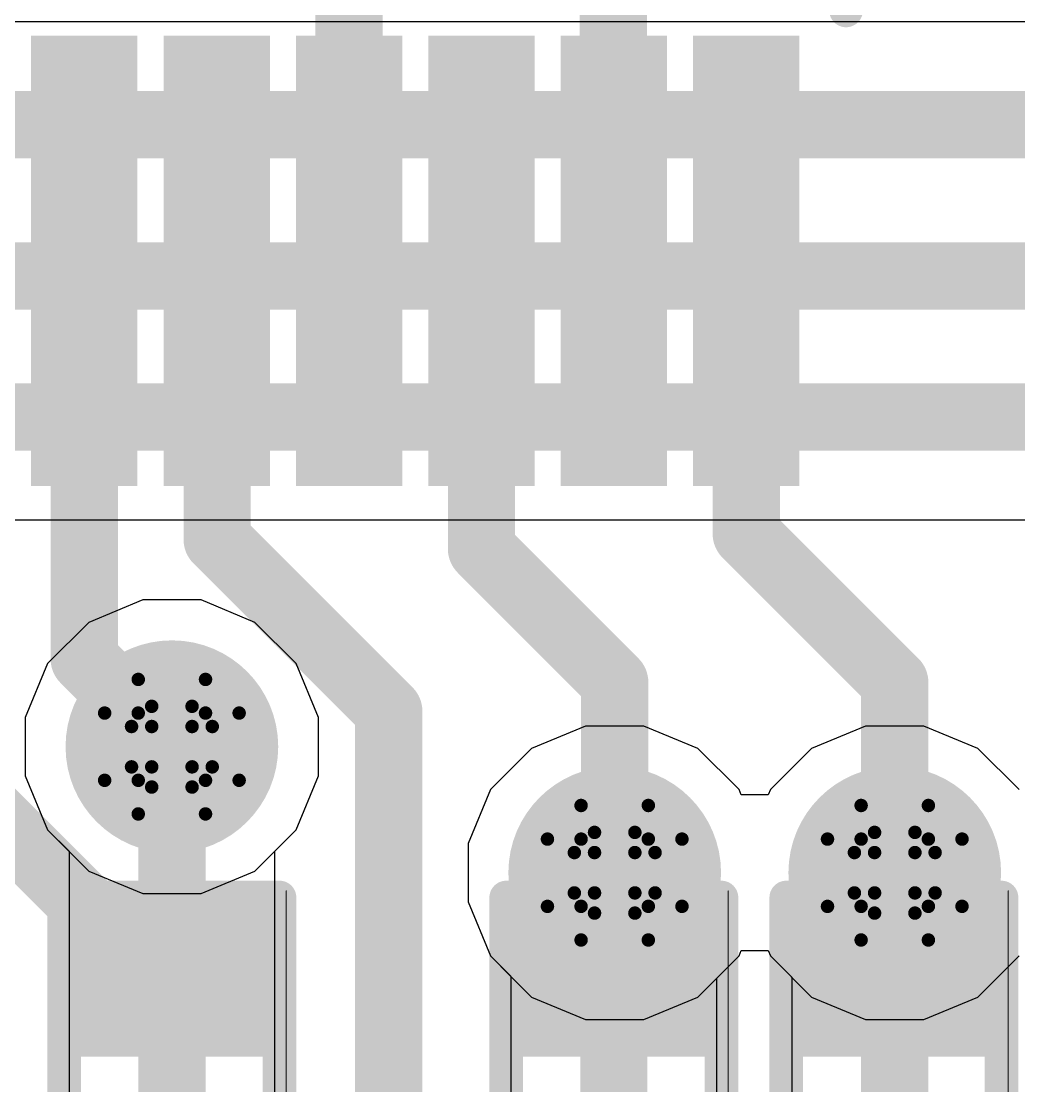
# Model space of a CAD drawing. Header units: inches. Extents: x -4 to 5258, y -4 to 5281.
# Drawn here: x 66.657 to 70.423, y 63.999 to 68.019 of the extents above; entities that cross this region are included whole.
import ezdxf

# ---------------------------------------------------------------- set-up
doc = ezdxf.new("R2010")
doc.units = ezdxf.units.IN
for name, color, linetype in [('Bottom Layer', 5, 'Continuous'), ('Bottom Solder', 6, 'Continuous'), ('Drill Drawing', 1, 'Continuous'), ('Layer 1', 16, 'Continuous'), ('Layer 2', 76, 'Continuous'), ('Top Layer', 1, 'Continuous'), ('Top Overlay', 2, 'Continuous'), ('Top Paste', 8, 'Continuous'), ('Top Solder', 216, 'Continuous'), ('Via Holes', 16, 'Continuous')]:
    doc.layers.add(name, color=color, linetype=linetype)

# ---------------------------------------------------------------- blocks, each defined once
blk = doc.blocks.new('HTSSOP_38_EP_4_4___4')
at = {"layer": 'Top Layer'}
for points in [[(-2, -1.8499), (-2, -2.1499), (-3.6, -2.1499), (-3.6, -1.8499)], [(-2, -2.35), (-2, -2.65), (-3.6, -2.65), (-3.6, -2.35)], [(-2, -2.8499), (-2, -3.1499), (-3.6, -3.1499), (-3.6, -2.8499)], [(-2, -3.35), (-2, -3.65), (-3.6, -3.65), (-3.6, -3.35)], [(-2, -3.8499), (-2, -4.1499), (-3.6, -4.1499), (-3.6, -3.8499)], [(-2, -4.35), (-2, -4.65), (-3.6, -4.65), (-3.6, -4.35)]]:
    blk.add_hatch(color=1, dxfattribs=at).paths.add_polyline_path(points)
at = {"layer": 'Top Paste'}
for points in [[(-2, -1.8499), (-2, -2.1499), (-3.6, -2.1499), (-3.6, -1.8499)], [(-2, -2.35), (-2, -2.65), (-3.6, -2.65), (-3.6, -2.35)], [(-2, -2.8499), (-2, -3.1499), (-3.6, -3.1499), (-3.6, -2.8499)], [(-2, -3.35), (-2, -3.65), (-3.6, -3.65), (-3.6, -3.35)], [(-2, -3.8499), (-2, -4.1499), (-3.6, -4.1499), (-3.6, -3.8499)], [(-2, -4.35), (-2, -4.65), (-3.6, -4.65), (-3.6, -4.35)]]:
    blk.add_hatch(color=8, dxfattribs=at).paths.add_polyline_path(points)
at = {"layer": 'Top Solder'}
for points in [[(-1.9492, -1.7991), (-1.9492, -2.2007), (-3.6508, -2.2007), (-3.6508, -1.7991)], [(-1.9492, -2.2992), (-1.9492, -2.7008), (-3.6508, -2.7008), (-3.6508, -2.2992)], [(-1.9492, -2.7991), (-1.9492, -3.2007), (-3.6508, -3.2007), (-3.6508, -2.7991)], [(-1.9492, -3.2992), (-1.9492, -3.7008), (-3.6508, -3.7008), (-3.6508, -3.2992)], [(-1.9492, -3.7991), (-1.9492, -4.2007), (-3.6508, -4.2007), (-3.6508, -3.7991)], [(-1.9492, -4.2992), (-1.9492, -4.7008), (-3.6508, -4.7008), (-3.6508, -4.2992)]]:
    blk.add_hatch(color=216, dxfattribs=at).paths.add_polyline_path(points)
at = {"layer": 'Top Overlay'}
blk.add_lwpolyline([(-1.8542, -4.8768, 0.127, 0.127, 0), (1.8288, -4.8768, 0.127, 0.127, 0)], format="xyseb", dxfattribs=at)
blk.add_lwpolyline([(-1.886, -4.8768, 0.0635, 0.0635, 1), (-1.8224, -4.8768, 0.0635, 0.0635, 1)], format="xyseb", close=True, dxfattribs=at)
blk = doc.blocks.new('R___0402_42')
at = {"layer": 'Top Layer'}
for points in [[(-0.6985, -0.3175), (-0.6985, 0.3175), (-0.2413, 0.3175), (-0.2413, -0.3175)], [(0.2413, -0.3175), (0.2413, 0.3175), (0.6985, 0.3175), (0.6985, -0.3175)]]:
    blk.add_hatch(color=1, dxfattribs=at).paths.add_polyline_path(points)
at = {"layer": 'Top Paste'}
for points in [[(-0.6985, -0.3175), (-0.6985, 0.3175), (-0.2413, 0.3175), (-0.2413, -0.3175)], [(0.2413, -0.3175), (0.2413, 0.3175), (0.6985, 0.3175), (0.6985, -0.3175)]]:
    blk.add_hatch(color=8, dxfattribs=at).paths.add_polyline_path(points)
at = {"layer": 'Top Solder'}
for points in [[(-0.7535, -0.3725), (-0.7535, 0.3725), (-0.1863, 0.3725), (-0.1863, -0.3725)], [(0.1863, -0.3725), (0.1863, 0.3725), (0.7535, 0.3725), (0.7535, -0.3725)]]:
    blk.add_hatch(color=216, dxfattribs=at).paths.add_polyline_path(points)
at = {"layer": 'Top Overlay'}
for points in [[(-0.7874, 0.4064, 0.127, 0.127, 0), (-0.7874, -0.4064, 0.127, 0.127, 0)], [(-0.7874, 0.4064, 0.127, 0.127, 0), (0.7874, 0.4064, 0.127, 0.127, 0)], [(0.7874, 0.4064, 0.127, 0.127, 0), (0.7874, -0.4064, 0.127, 0.127, 0)], [(0.7874, -0.4064, 0.127, 0.127, 0), (-0.7874, -0.4064, 0.127, 0.127, 0)], [(-0.8128, -0.4318, 0.00323, 0.00323, 0), (0.8128, -0.4318, 0.00323, 0.00323, 0)]]:
    blk.add_lwpolyline(points, format="xyseb", dxfattribs=at)
for points in [[(-0.8191, 0.4064, 0.0635, 0.0635, 1), (-0.7556, 0.4064, 0.0635, 0.0635, 1)], [(-0.8191, 0.4064, 0.0635, 0.0635, 1), (-0.7556, 0.4064, 0.0635, 0.0635, 1)], [(0.7556, 0.4064, 0.0635, 0.0635, 1), (0.8191, 0.4064, 0.0635, 0.0635, 1)], [(0.7556, 0.4064, 0.0635, 0.0635, 1), (0.8191, 0.4064, 0.0635, 0.0635, 1)], [(-0.8192, -0.4064, 0.0635, 0.0635, 1), (-0.7557, -0.4064, 0.0635, 0.0635, 1)], [(-0.8192, -0.4064, 0.0635, 0.0635, 1), (-0.7557, -0.4064, 0.0635, 0.0635, 1)], [(0.7556, -0.4064, 0.0635, 0.0635, 1), (0.8191, -0.4064, 0.0635, 0.0635, 1)], [(0.7556, -0.4064, 0.0635, 0.0635, 1), (0.8191, -0.4064, 0.0635, 0.0635, 1)], [(-0.8136, -0.4318, 0.00161, 0.00161, 1), (-0.812, -0.4318, 0.00161, 0.00161, 1)], [(0.812, -0.4318, 0.00161, 0.00161, 1), (0.8136, -0.4318, 0.00161, 0.00161, 1)]]:
    blk.add_lwpolyline(points, format="xyseb", close=True, dxfattribs=at)
blk = doc.blocks.new('R___0402_46')
at = {"layer": 'Top Layer'}
for points in [[(-0.6985, -0.3175), (-0.6985, 0.3175), (-0.2413, 0.3175), (-0.2413, -0.3175)], [(0.2413, -0.3175), (0.2413, 0.3175), (0.6985, 0.3175), (0.6985, -0.3175)]]:
    blk.add_hatch(color=1, dxfattribs=at).paths.add_polyline_path(points)
at = {"layer": 'Top Paste'}
for points in [[(-0.6985, -0.3175), (-0.6985, 0.3175), (-0.2413, 0.3175), (-0.2413, -0.3175)], [(0.2413, -0.3175), (0.2413, 0.3175), (0.6985, 0.3175), (0.6985, -0.3175)]]:
    blk.add_hatch(color=8, dxfattribs=at).paths.add_polyline_path(points)
at = {"layer": 'Top Solder'}
for points in [[(-0.7535, -0.3725), (-0.7535, 0.3725), (-0.1863, 0.3725), (-0.1863, -0.3725)], [(0.1863, -0.3725), (0.1863, 0.3725), (0.7535, 0.3725), (0.7535, -0.3725)]]:
    blk.add_hatch(color=216, dxfattribs=at).paths.add_polyline_path(points)
at = {"layer": 'Top Overlay'}
for points in [[(-0.7874, 0.4064, 0.127, 0.127, 0), (-0.7874, -0.4064, 0.127, 0.127, 0)], [(-0.7874, 0.4064, 0.127, 0.127, 0), (0.7874, 0.4064, 0.127, 0.127, 0)], [(0.7874, 0.4064, 0.127, 0.127, 0), (0.7874, -0.4064, 0.127, 0.127, 0)], [(-0.7874, -0.4064, 0.127, 0.127, 0), (0.7874, -0.4064, 0.127, 0.127, 0)], [(-0.8128, -0.4318, 0.00323, 0.00323, 0), (0.8128, -0.4318, 0.00323, 0.00323, 0)]]:
    blk.add_lwpolyline(points, format="xyseb", dxfattribs=at)
for points in [[(-0.8192, 0.4064, 0.0635, 0.0635, 1), (-0.7557, 0.4064, 0.0635, 0.0635, 1)], [(-0.8192, 0.4064, 0.0635, 0.0635, 1), (-0.7557, 0.4064, 0.0635, 0.0635, 1)], [(0.7556, 0.4064, 0.0635, 0.0635, 1), (0.8191, 0.4064, 0.0635, 0.0635, 1)], [(0.7556, 0.4064, 0.0635, 0.0635, 1), (0.8191, 0.4064, 0.0635, 0.0635, 1)], [(-0.8191, -0.4064, 0.0635, 0.0635, 1), (-0.7556, -0.4064, 0.0635, 0.0635, 1)], [(-0.8191, -0.4064, 0.0635, 0.0635, 1), (-0.7556, -0.4064, 0.0635, 0.0635, 1)], [(0.7556, -0.4064, 0.0635, 0.0635, 1), (0.8191, -0.4064, 0.0635, 0.0635, 1)], [(0.7556, -0.4064, 0.0635, 0.0635, 1), (0.8191, -0.4064, 0.0635, 0.0635, 1)], [(-0.8136, -0.4318, 0.00161, 0.00161, 1), (-0.812, -0.4318, 0.00161, 0.00161, 1)], [(0.812, -0.4318, 0.00161, 0.00161, 1), (0.8136, -0.4318, 0.00161, 0.00161, 1)]]:
    blk.add_lwpolyline(points, format="xyseb", close=True, dxfattribs=at)
blk = doc.blocks.new('R___0402_48')
at = {"layer": 'Top Layer'}
for points in [[(-0.6985, -0.3175), (-0.6985, 0.3175), (-0.2413, 0.3175), (-0.2413, -0.3175)], [(0.2413, -0.3175), (0.2413, 0.3175), (0.6985, 0.3175), (0.6985, -0.3175)]]:
    blk.add_hatch(color=1, dxfattribs=at).paths.add_polyline_path(points)
at = {"layer": 'Top Paste'}
for points in [[(-0.6985, -0.3175), (-0.6985, 0.3175), (-0.2413, 0.3175), (-0.2413, -0.3175)], [(0.2413, -0.3175), (0.2413, 0.3175), (0.6985, 0.3175), (0.6985, -0.3175)]]:
    blk.add_hatch(color=8, dxfattribs=at).paths.add_polyline_path(points)
at = {"layer": 'Top Solder'}
for points in [[(-0.7535, -0.3725), (-0.7535, 0.3725), (-0.1863, 0.3725), (-0.1863, -0.3725)], [(0.1863, -0.3725), (0.1863, 0.3725), (0.7535, 0.3725), (0.7535, -0.3725)]]:
    blk.add_hatch(color=216, dxfattribs=at).paths.add_polyline_path(points)
at = {"layer": 'Top Overlay'}
for points in [[(-0.7874, 0.4064, 0.127, 0.127, 0), (-0.7874, -0.4064, 0.127, 0.127, 0)], [(-0.7874, 0.4064, 0.127, 0.127, 0), (0.7874, 0.4064, 0.127, 0.127, 0)], [(0.7874, 0.4064, 0.127, 0.127, 0), (0.7874, -0.4064, 0.127, 0.127, 0)], [(-0.7874, -0.4064, 0.127, 0.127, 0), (0.7874, -0.4064, 0.127, 0.127, 0)], [(-0.8128, -0.4318, 0.00323, 0.00323, 0), (0.8128, -0.4318, 0.00323, 0.00323, 0)]]:
    blk.add_lwpolyline(points, format="xyseb", dxfattribs=at)
for points in [[(-0.8191, 0.4064, 0.0635, 0.0635, 1), (-0.7556, 0.4064, 0.0635, 0.0635, 1)], [(-0.8191, 0.4064, 0.0635, 0.0635, 1), (-0.7556, 0.4064, 0.0635, 0.0635, 1)], [(0.7556, 0.4064, 0.0635, 0.0635, 1), (0.8191, 0.4064, 0.0635, 0.0635, 1)], [(0.7556, 0.4064, 0.0635, 0.0635, 1), (0.8191, 0.4064, 0.0635, 0.0635, 1)], [(-0.8191, -0.4064, 0.0635, 0.0635, 1), (-0.7556, -0.4064, 0.0635, 0.0635, 1)], [(-0.8191, -0.4064, 0.0635, 0.0635, 1), (-0.7556, -0.4064, 0.0635, 0.0635, 1)], [(0.7557, -0.4064, 0.0635, 0.0635, 1), (0.8192, -0.4064, 0.0635, 0.0635, 1)], [(0.7557, -0.4064, 0.0635, 0.0635, 1), (0.8192, -0.4064, 0.0635, 0.0635, 1)], [(-0.8136, -0.4318, 0.00161, 0.00161, 1), (-0.812, -0.4318, 0.00161, 0.00161, 1)], [(0.812, -0.4318, 0.00161, 0.00161, 1), (0.8136, -0.4318, 0.00161, 0.00161, 1)]]:
    blk.add_lwpolyline(points, format="xyseb", close=True, dxfattribs=at)

msp = doc.modelspace()

# ---------------------------------------------------------------- hatches: boundary and pattern name
at = {"layer": 'Bottom Layer'}
h = msp.add_hatch(color=5, dxfattribs=at)
edge = h.paths.add_edge_path()
edge.add_arc((67.2254, 65.2797), 0.3, 0, 360)
h = msp.add_hatch(color=5, dxfattribs=at)
edge = h.paths.add_edge_path()
edge.add_arc((68.8977, 64.8037), 0.3, 0, 360)
h = msp.add_hatch(color=5, dxfattribs=at)
edge = h.paths.add_edge_path()
edge.add_arc((69.9553, 64.8037), 0.3, 0, 360)
at = {"layer": 'Bottom Solder'}
h = msp.add_hatch(color=6, dxfattribs=at)
edge = h.paths.add_edge_path()
edge.add_arc((67.2254, 65.2797), 0.4016, 0, 360)
h = msp.add_hatch(color=6, dxfattribs=at)
edge = h.paths.add_edge_path()
edge.add_arc((68.8977, 64.8037), 0.4016, 0, 360)
h = msp.add_hatch(color=6, dxfattribs=at)
edge = h.paths.add_edge_path()
edge.add_arc((69.9553, 64.8037), 0.4016, 0, 360)
at = {"layer": 'Layer 1'}
h = msp.add_hatch(color=16, dxfattribs=at)
edge = h.paths.add_edge_path()
edge.add_arc((67.2254, 65.2797), 0.3, 0, 360)
h = msp.add_hatch(color=16, dxfattribs=at)
edge = h.paths.add_edge_path()
edge.add_arc((68.8977, 64.8037), 0.3, 0, 360)
h = msp.add_hatch(color=16, dxfattribs=at)
edge = h.paths.add_edge_path()
edge.add_arc((69.9553, 64.8037), 0.3, 0, 360)
at = {"layer": 'Layer 2'}
h = msp.add_hatch(color=76, dxfattribs=at)
edge = h.paths.add_edge_path()
edge.add_arc((67.2254, 65.2797), 0.3, 0, 360)
h = msp.add_hatch(color=76, dxfattribs=at)
edge = h.paths.add_edge_path()
edge.add_arc((68.8977, 64.8037), 0.3, 0, 360)
h = msp.add_hatch(color=76, dxfattribs=at)
edge = h.paths.add_edge_path()
edge.add_arc((69.9553, 64.8037), 0.3, 0, 360)
at = {"layer": 'Top Layer'}
h = msp.add_hatch(color=1, dxfattribs=at)
edge = h.paths.add_edge_path()
edge.add_arc((67.2254, 65.2797), 0.3, 0, 360)
h = msp.add_hatch(color=1, dxfattribs=at)
edge = h.paths.add_edge_path()
edge.add_arc((68.8977, 64.8037), 0.3, 0, 360)
h = msp.add_hatch(color=1, dxfattribs=at)
edge = h.paths.add_edge_path()
edge.add_arc((69.9553, 64.8037), 0.3, 0, 360)
for points in [[(68.597, 64.2788), (69.1992, 64.2788), (69.1992, 64.8037), (68.597, 64.8037)], [(69.6546, 64.2788), (70.2567, 64.2788), (70.2567, 64.8037), (69.6546, 64.8037)], [(68.5769, 64.1112), (69.2119, 64.1112), (69.2119, 64.6212), (68.5769, 64.6212)], [(69.6345, 64.1112), (70.2695, 64.1112), (70.2695, 64.6212), (69.6345, 64.6212)]]:
    msp.add_hatch(color=1, dxfattribs=at).paths.add_polyline_path(points)
at = {"layer": 'Top Solder'}
h = msp.add_hatch(color=216, dxfattribs=at)
edge = h.paths.add_edge_path()
edge.add_arc((67.2254, 65.2797), 0.4016, 0, 360)
h = msp.add_hatch(color=216, dxfattribs=at)
edge = h.paths.add_edge_path()
edge.add_arc((68.8977, 64.8037), 0.4016, 0, 360)
h = msp.add_hatch(color=216, dxfattribs=at)
edge = h.paths.add_edge_path()
edge.add_arc((69.9553, 64.8037), 0.4016, 0, 360)
at = {"layer": 'Via Holes'}
h = msp.add_hatch(color=7, dxfattribs=at)
edge = h.paths.add_edge_path()
edge.add_arc((67.2254, 65.2797), 0.15, 0, 360)
h = msp.add_hatch(color=7, dxfattribs=at)
edge = h.paths.add_edge_path()
edge.add_arc((68.8977, 64.8037), 0.15, 0, 360)
h = msp.add_hatch(color=7, dxfattribs=at)
edge = h.paths.add_edge_path()
edge.add_arc((69.9553, 64.8037), 0.15, 0, 360)

# ---------------------------------------------------------------- linework, layer by layer
at = {"layer": 'Bottom Layer'}
for p, q in [((67.1152, 65.8337), (66.9116, 65.7493)), ((67.3356, 65.8337), (67.1152, 65.8337)), ((67.5392, 65.7493), (67.3356, 65.8337)), ((66.9116, 65.7493), (66.7557, 65.5935)), ((67.695, 65.5935), (67.5392, 65.7493)), ((66.7557, 65.5935), (66.6714, 65.3899)), ((67.7794, 65.3899), (67.695, 65.5935)), ((66.6714, 65.3899), (66.6714, 65.1695)), ((67.7794, 65.1695), (67.7794, 65.3899)), ((68.7875, 65.3577), (68.5839, 65.2733)), ((69.0079, 65.3577), (68.7875, 65.3577)), ((69.2116, 65.2733), (69.0079, 65.3577)), ((69.8451, 65.3577), (69.6415, 65.2733)), ((70.0655, 65.3577), (69.8451, 65.3577)), ((70.2691, 65.2733), (70.0655, 65.3577)), ((68.5839, 65.2733), (68.4281, 65.1175)), ((69.3674, 65.1175), (69.2116, 65.2733)), ((69.6415, 65.2733), (69.4856, 65.1175)), ((70.4249, 65.1175), (70.2691, 65.2733)), ((66.6714, 65.1695), (66.7557, 64.9659)), ((67.695, 64.9659), (67.7794, 65.1695)), ((68.4281, 65.1175), (68.3437, 64.9139)), ((69.3757, 65.0974), (69.3674, 65.1175)), ((69.4773, 65.0974), (69.3757, 65.0974)), ((69.4856, 65.1175), (69.4773, 65.0974)), ((66.7557, 64.9659), (66.8369, 64.8847)), ((67.6138, 64.8847), (67.695, 64.9659)), ((66.8369, 64.8847), (66.8369, 49.6323)), ((67.6138, 63.4146), (67.6138, 64.8847)), ((68.3437, 64.9139), (68.3437, 64.6935)), ((68.3437, 64.6935), (68.4281, 64.4899)), ((68.4281, 64.4899), (68.506, 64.412)), ((69.2829, 64.4054), (69.3674, 64.4899)), ((69.3674, 64.4899), (69.3757, 64.5099)), ((69.3757, 64.5099), (69.4773, 64.5099)), ((69.4773, 64.5099), (69.4856, 64.4899)), ((69.4856, 64.4899), (69.6415, 64.334)), ((70.2691, 64.334), (70.4249, 64.4899)), ((68.506, 64.412), (68.506, 63.3837)), ((69.2829, 48.2443), (69.2829, 64.4054)), ((69.6415, 64.334), (69.8451, 64.2497)), ((70.0655, 64.2497), (70.2691, 64.334)), ((69.8451, 64.2497), (70.0655, 64.2497))]:
    msp.add_line(p, q, dxfattribs=at)
for points in [[(67.2254, 49.2373, 0.254, 0.254, 0), (67.2254, 65.2797, 0.254, 0.254, 0)], [(68.8944, 47.8493, 0.254, 0.254, 0), (68.8944, 64.7101, 0.254, 0.254, 0)]]:
    msp.add_lwpolyline(points, format="xyseb", dxfattribs=at)
for points in [[(67.1619, 65.2797, 0.127, 0.127, 1), (67.2889, 65.2797, 0.127, 0.127, 1)], [(68.8309, 64.7101, 0.127, 0.127, 1), (68.9579, 64.7101, 0.127, 0.127, 1)]]:
    msp.add_lwpolyline(points, format="xyseb", close=True, dxfattribs=at)
at = {"layer": 'Drill Drawing'}
for points in [[(67.0984, 65.4067, 0.0508, 0.0508, 0), (67.0984, 65.5337, 0.0508, 0.0508, 0)], [(67.0984, 65.5337, 0.0508, 0.0508, 0), (67.3524, 65.5337, 0.0508, 0.0508, 0)], [(67.3524, 65.4067, 0.0508, 0.0508, 0), (67.3524, 65.5337, 0.0508, 0.0508, 0)], [(67.1492, 65.3559, 0.0508, 0.0508, 0), (67.1492, 65.4321, 0.0508, 0.0508, 0)], [(67.1492, 65.4321, 0.0508, 0.0508, 0), (67.3016, 65.4321, 0.0508, 0.0508, 0)], [(67.3016, 65.3559, 0.0508, 0.0508, 0), (67.3016, 65.4321, 0.0508, 0.0508, 0)], [(66.9714, 65.1527, 0.0508, 0.0508, 0), (66.9714, 65.4067, 0.0508, 0.0508, 0)], [(66.9714, 65.4067, 0.0508, 0.0508, 0), (67.0984, 65.4067, 0.0508, 0.0508, 0)], [(67.3524, 65.4067, 0.0508, 0.0508, 0), (67.4794, 65.4067, 0.0508, 0.0508, 0)], [(67.4794, 65.1527, 0.0508, 0.0508, 0), (67.4794, 65.4067, 0.0508, 0.0508, 0)], [(67.073, 65.2035, 0.0508, 0.0508, 0), (67.073, 65.3559, 0.0508, 0.0508, 0)], [(67.073, 65.3559, 0.0508, 0.0508, 0), (67.1492, 65.3559, 0.0508, 0.0508, 0)], [(67.3016, 65.3559, 0.0508, 0.0508, 0), (67.3778, 65.3559, 0.0508, 0.0508, 0)], [(67.3778, 65.2035, 0.0508, 0.0508, 0), (67.3778, 65.3559, 0.0508, 0.0508, 0)], [(67.073, 65.2035, 0.0508, 0.0508, 0), (67.1492, 65.2035, 0.0508, 0.0508, 0)], [(67.1492, 65.1273, 0.0508, 0.0508, 0), (67.1492, 65.2035, 0.0508, 0.0508, 0)], [(67.3016, 65.2035, 0.0508, 0.0508, 0), (67.3778, 65.2035, 0.0508, 0.0508, 0)], [(67.3016, 65.1273, 0.0508, 0.0508, 0), (67.3016, 65.2035, 0.0508, 0.0508, 0)], [(66.9714, 65.1527, 0.0508, 0.0508, 0), (67.0984, 65.1527, 0.0508, 0.0508, 0)], [(67.0984, 65.0257, 0.0508, 0.0508, 0), (67.0984, 65.1527, 0.0508, 0.0508, 0)], [(67.3524, 65.1527, 0.0508, 0.0508, 0), (67.4794, 65.1527, 0.0508, 0.0508, 0)], [(67.3524, 65.0257, 0.0508, 0.0508, 0), (67.3524, 65.1527, 0.0508, 0.0508, 0)], [(67.1492, 65.1273, 0.0508, 0.0508, 0), (67.3016, 65.1273, 0.0508, 0.0508, 0)], [(68.7707, 64.9307, 0.0508, 0.0508, 0), (68.7707, 65.0577, 0.0508, 0.0508, 0)], [(68.7707, 65.0577, 0.0508, 0.0508, 0), (69.0247, 65.0577, 0.0508, 0.0508, 0)], [(69.0247, 64.9307, 0.0508, 0.0508, 0), (69.0247, 65.0577, 0.0508, 0.0508, 0)], [(69.8283, 64.9307, 0.0508, 0.0508, 0), (69.8283, 65.0577, 0.0508, 0.0508, 0)], [(69.8283, 65.0577, 0.0508, 0.0508, 0), (70.0823, 65.0577, 0.0508, 0.0508, 0)], [(70.0823, 64.9307, 0.0508, 0.0508, 0), (70.0823, 65.0577, 0.0508, 0.0508, 0)], [(67.0984, 65.0257, 0.0508, 0.0508, 0), (67.3524, 65.0257, 0.0508, 0.0508, 0)], [(68.8215, 64.8799, 0.0508, 0.0508, 0), (68.8215, 64.9561, 0.0508, 0.0508, 0)], [(68.8215, 64.9561, 0.0508, 0.0508, 0), (68.9739, 64.9561, 0.0508, 0.0508, 0)], [(68.9739, 64.8799, 0.0508, 0.0508, 0), (68.9739, 64.9561, 0.0508, 0.0508, 0)], [(69.8791, 64.8799, 0.0508, 0.0508, 0), (69.8791, 64.9561, 0.0508, 0.0508, 0)], [(69.8791, 64.9561, 0.0508, 0.0508, 0), (70.0315, 64.9561, 0.0508, 0.0508, 0)], [(70.0315, 64.8799, 0.0508, 0.0508, 0), (70.0315, 64.9561, 0.0508, 0.0508, 0)], [(68.6437, 64.6767, 0.0508, 0.0508, 0), (68.6437, 64.9307, 0.0508, 0.0508, 0)], [(68.6437, 64.9307, 0.0508, 0.0508, 0), (68.7707, 64.9307, 0.0508, 0.0508, 0)], [(69.0247, 64.9307, 0.0508, 0.0508, 0), (69.1517, 64.9307, 0.0508, 0.0508, 0)], [(69.1517, 64.6767, 0.0508, 0.0508, 0), (69.1517, 64.9307, 0.0508, 0.0508, 0)], [(69.7013, 64.6767, 0.0508, 0.0508, 0), (69.7013, 64.9307, 0.0508, 0.0508, 0)], [(69.7013, 64.9307, 0.0508, 0.0508, 0), (69.8283, 64.9307, 0.0508, 0.0508, 0)], [(70.0823, 64.9307, 0.0508, 0.0508, 0), (70.2093, 64.9307, 0.0508, 0.0508, 0)], [(70.2093, 64.6767, 0.0508, 0.0508, 0), (70.2093, 64.9307, 0.0508, 0.0508, 0)], [(68.7453, 64.7275, 0.0508, 0.0508, 0), (68.7453, 64.8799, 0.0508, 0.0508, 0)], [(68.7453, 64.8799, 0.0508, 0.0508, 0), (68.8215, 64.8799, 0.0508, 0.0508, 0)], [(68.9739, 64.8799, 0.0508, 0.0508, 0), (69.0501, 64.8799, 0.0508, 0.0508, 0)], [(69.0501, 64.7275, 0.0508, 0.0508, 0), (69.0501, 64.8799, 0.0508, 0.0508, 0)], [(69.8029, 64.7275, 0.0508, 0.0508, 0), (69.8029, 64.8799, 0.0508, 0.0508, 0)], [(69.8029, 64.8799, 0.0508, 0.0508, 0), (69.8791, 64.8799, 0.0508, 0.0508, 0)], [(70.0315, 64.8799, 0.0508, 0.0508, 0), (70.1077, 64.8799, 0.0508, 0.0508, 0)], [(70.1077, 64.7275, 0.0508, 0.0508, 0), (70.1077, 64.8799, 0.0508, 0.0508, 0)], [(68.7453, 64.7275, 0.0508, 0.0508, 0), (68.8215, 64.7275, 0.0508, 0.0508, 0)], [(68.8215, 64.6513, 0.0508, 0.0508, 0), (68.8215, 64.7275, 0.0508, 0.0508, 0)], [(68.9739, 64.7275, 0.0508, 0.0508, 0), (69.0501, 64.7275, 0.0508, 0.0508, 0)], [(68.9739, 64.6513, 0.0508, 0.0508, 0), (68.9739, 64.7275, 0.0508, 0.0508, 0)], [(69.8029, 64.7275, 0.0508, 0.0508, 0), (69.8791, 64.7275, 0.0508, 0.0508, 0)], [(69.8791, 64.6513, 0.0508, 0.0508, 0), (69.8791, 64.7275, 0.0508, 0.0508, 0)], [(70.0315, 64.7275, 0.0508, 0.0508, 0), (70.1077, 64.7275, 0.0508, 0.0508, 0)], [(70.0315, 64.6513, 0.0508, 0.0508, 0), (70.0315, 64.7275, 0.0508, 0.0508, 0)], [(68.6437, 64.6767, 0.0508, 0.0508, 0), (68.7707, 64.6767, 0.0508, 0.0508, 0)], [(68.7707, 64.5497, 0.0508, 0.0508, 0), (68.7707, 64.6767, 0.0508, 0.0508, 0)], [(69.0247, 64.6767, 0.0508, 0.0508, 0), (69.1517, 64.6767, 0.0508, 0.0508, 0)], [(69.0247, 64.5497, 0.0508, 0.0508, 0), (69.0247, 64.6767, 0.0508, 0.0508, 0)], [(69.7013, 64.6767, 0.0508, 0.0508, 0), (69.8283, 64.6767, 0.0508, 0.0508, 0)], [(69.8283, 64.5497, 0.0508, 0.0508, 0), (69.8283, 64.6767, 0.0508, 0.0508, 0)], [(70.0823, 64.6767, 0.0508, 0.0508, 0), (70.2093, 64.6767, 0.0508, 0.0508, 0)], [(70.0823, 64.5497, 0.0508, 0.0508, 0), (70.0823, 64.6767, 0.0508, 0.0508, 0)], [(68.8215, 64.6513, 0.0508, 0.0508, 0), (68.9739, 64.6513, 0.0508, 0.0508, 0)], [(69.8791, 64.6513, 0.0508, 0.0508, 0), (70.0315, 64.6513, 0.0508, 0.0508, 0)], [(68.7707, 64.5497, 0.0508, 0.0508, 0), (69.0247, 64.5497, 0.0508, 0.0508, 0)], [(69.8283, 64.5497, 0.0508, 0.0508, 0), (70.0823, 64.5497, 0.0508, 0.0508, 0)]]:
    msp.add_lwpolyline(points, format="xyseb", dxfattribs=at)
for points in [[(67.0857, 65.5337, 0.0254, 0.0254, 1), (67.1111, 65.5337, 0.0254, 0.0254, 1)], [(67.0857, 65.5337, 0.0254, 0.0254, 1), (67.1111, 65.5337, 0.0254, 0.0254, 1)], [(67.3397, 65.5337, 0.0254, 0.0254, 1), (67.3651, 65.5337, 0.0254, 0.0254, 1)], [(67.3397, 65.5337, 0.0254, 0.0254, 1), (67.3651, 65.5337, 0.0254, 0.0254, 1)], [(67.1365, 65.4321, 0.0254, 0.0254, 1), (67.1619, 65.4321, 0.0254, 0.0254, 1)], [(67.1365, 65.4321, 0.0254, 0.0254, 1), (67.1619, 65.4321, 0.0254, 0.0254, 1)], [(67.2889, 65.4321, 0.0254, 0.0254, 1), (67.3143, 65.4321, 0.0254, 0.0254, 1)], [(67.2889, 65.4321, 0.0254, 0.0254, 1), (67.3143, 65.4321, 0.0254, 0.0254, 1)], [(66.9587, 65.4067, 0.0254, 0.0254, 1), (66.9841, 65.4067, 0.0254, 0.0254, 1)], [(66.9587, 65.4067, 0.0254, 0.0254, 1), (66.9841, 65.4067, 0.0254, 0.0254, 1)], [(67.0857, 65.4067, 0.0254, 0.0254, 1), (67.1111, 65.4067, 0.0254, 0.0254, 1)], [(67.0857, 65.4067, 0.0254, 0.0254, 1), (67.1111, 65.4067, 0.0254, 0.0254, 1)], [(67.3397, 65.4067, 0.0254, 0.0254, 1), (67.3651, 65.4067, 0.0254, 0.0254, 1)], [(67.3397, 65.4067, 0.0254, 0.0254, 1), (67.3651, 65.4067, 0.0254, 0.0254, 1)], [(67.4667, 65.4067, 0.0254, 0.0254, 1), (67.4921, 65.4067, 0.0254, 0.0254, 1)], [(67.4667, 65.4067, 0.0254, 0.0254, 1), (67.4921, 65.4067, 0.0254, 0.0254, 1)], [(67.0603, 65.3559, 0.0254, 0.0254, 1), (67.0857, 65.3559, 0.0254, 0.0254, 1)], [(67.0603, 65.3559, 0.0254, 0.0254, 1), (67.0857, 65.3559, 0.0254, 0.0254, 1)], [(67.1365, 65.3559, 0.0254, 0.0254, 1), (67.1619, 65.3559, 0.0254, 0.0254, 1)], [(67.1365, 65.3559, 0.0254, 0.0254, 1), (67.1619, 65.3559, 0.0254, 0.0254, 1)], [(67.2889, 65.3559, 0.0254, 0.0254, 1), (67.3143, 65.3559, 0.0254, 0.0254, 1)], [(67.2889, 65.3559, 0.0254, 0.0254, 1), (67.3143, 65.3559, 0.0254, 0.0254, 1)], [(67.3651, 65.3559, 0.0254, 0.0254, 1), (67.3905, 65.3559, 0.0254, 0.0254, 1)], [(67.3651, 65.3559, 0.0254, 0.0254, 1), (67.3905, 65.3559, 0.0254, 0.0254, 1)], [(67.0603, 65.2035, 0.0254, 0.0254, 1), (67.0857, 65.2035, 0.0254, 0.0254, 1)], [(67.0603, 65.2035, 0.0254, 0.0254, 1), (67.0857, 65.2035, 0.0254, 0.0254, 1)], [(67.1365, 65.2035, 0.0254, 0.0254, 1), (67.1619, 65.2035, 0.0254, 0.0254, 1)], [(67.1365, 65.2035, 0.0254, 0.0254, 1), (67.1619, 65.2035, 0.0254, 0.0254, 1)], [(67.2889, 65.2035, 0.0254, 0.0254, 1), (67.3143, 65.2035, 0.0254, 0.0254, 1)], [(67.2889, 65.2035, 0.0254, 0.0254, 1), (67.3143, 65.2035, 0.0254, 0.0254, 1)], [(67.3651, 65.2035, 0.0254, 0.0254, 1), (67.3905, 65.2035, 0.0254, 0.0254, 1)], [(67.3651, 65.2035, 0.0254, 0.0254, 1), (67.3905, 65.2035, 0.0254, 0.0254, 1)], [(66.9587, 65.1527, 0.0254, 0.0254, 1), (66.9841, 65.1527, 0.0254, 0.0254, 1)], [(66.9587, 65.1527, 0.0254, 0.0254, 1), (66.9841, 65.1527, 0.0254, 0.0254, 1)], [(67.0857, 65.1527, 0.0254, 0.0254, 1), (67.1111, 65.1527, 0.0254, 0.0254, 1)], [(67.0857, 65.1527, 0.0254, 0.0254, 1), (67.1111, 65.1527, 0.0254, 0.0254, 1)], [(67.3397, 65.1527, 0.0254, 0.0254, 1), (67.3651, 65.1527, 0.0254, 0.0254, 1)], [(67.3397, 65.1527, 0.0254, 0.0254, 1), (67.3651, 65.1527, 0.0254, 0.0254, 1)], [(67.4667, 65.1527, 0.0254, 0.0254, 1), (67.4921, 65.1527, 0.0254, 0.0254, 1)], [(67.4667, 65.1527, 0.0254, 0.0254, 1), (67.4921, 65.1527, 0.0254, 0.0254, 1)], [(67.1365, 65.1273, 0.0254, 0.0254, 1), (67.1619, 65.1273, 0.0254, 0.0254, 1)], [(67.1365, 65.1273, 0.0254, 0.0254, 1), (67.1619, 65.1273, 0.0254, 0.0254, 1)], [(67.2889, 65.1273, 0.0254, 0.0254, 1), (67.3143, 65.1273, 0.0254, 0.0254, 1)], [(67.2889, 65.1273, 0.0254, 0.0254, 1), (67.3143, 65.1273, 0.0254, 0.0254, 1)], [(68.758, 65.0577, 0.0254, 0.0254, 1), (68.7834, 65.0577, 0.0254, 0.0254, 1)], [(68.758, 65.0577, 0.0254, 0.0254, 1), (68.7834, 65.0577, 0.0254, 0.0254, 1)], [(69.012, 65.0577, 0.0254, 0.0254, 1), (69.0374, 65.0577, 0.0254, 0.0254, 1)], [(69.012, 65.0577, 0.0254, 0.0254, 1), (69.0374, 65.0577, 0.0254, 0.0254, 1)], [(69.8156, 65.0577, 0.0254, 0.0254, 1), (69.841, 65.0577, 0.0254, 0.0254, 1)], [(69.8156, 65.0577, 0.0254, 0.0254, 1), (69.841, 65.0577, 0.0254, 0.0254, 1)], [(70.0696, 65.0577, 0.0254, 0.0254, 1), (70.095, 65.0577, 0.0254, 0.0254, 1)], [(70.0696, 65.0577, 0.0254, 0.0254, 1), (70.095, 65.0577, 0.0254, 0.0254, 1)], [(67.0857, 65.0257, 0.0254, 0.0254, 1), (67.1111, 65.0257, 0.0254, 0.0254, 1)], [(67.0857, 65.0257, 0.0254, 0.0254, 1), (67.1111, 65.0257, 0.0254, 0.0254, 1)], [(67.3397, 65.0257, 0.0254, 0.0254, 1), (67.3651, 65.0257, 0.0254, 0.0254, 1)], [(67.3397, 65.0257, 0.0254, 0.0254, 1), (67.3651, 65.0257, 0.0254, 0.0254, 1)], [(68.8088, 64.9561, 0.0254, 0.0254, 1), (68.8342, 64.9561, 0.0254, 0.0254, 1)], [(68.8088, 64.9561, 0.0254, 0.0254, 1), (68.8342, 64.9561, 0.0254, 0.0254, 1)], [(68.9612, 64.9561, 0.0254, 0.0254, 1), (68.9866, 64.9561, 0.0254, 0.0254, 1)], [(68.9612, 64.9561, 0.0254, 0.0254, 1), (68.9866, 64.9561, 0.0254, 0.0254, 1)], [(69.8664, 64.9561, 0.0254, 0.0254, 1), (69.8918, 64.9561, 0.0254, 0.0254, 1)], [(69.8664, 64.9561, 0.0254, 0.0254, 1), (69.8918, 64.9561, 0.0254, 0.0254, 1)], [(70.0188, 64.9561, 0.0254, 0.0254, 1), (70.0442, 64.9561, 0.0254, 0.0254, 1)], [(70.0188, 64.9561, 0.0254, 0.0254, 1), (70.0442, 64.9561, 0.0254, 0.0254, 1)], [(68.631, 64.9307, 0.0254, 0.0254, 1), (68.6564, 64.9307, 0.0254, 0.0254, 1)], [(68.631, 64.9307, 0.0254, 0.0254, 1), (68.6564, 64.9307, 0.0254, 0.0254, 1)], [(68.758, 64.9307, 0.0254, 0.0254, 1), (68.7834, 64.9307, 0.0254, 0.0254, 1)], [(68.758, 64.9307, 0.0254, 0.0254, 1), (68.7834, 64.9307, 0.0254, 0.0254, 1)], [(69.012, 64.9307, 0.0254, 0.0254, 1), (69.0374, 64.9307, 0.0254, 0.0254, 1)], [(69.012, 64.9307, 0.0254, 0.0254, 1), (69.0374, 64.9307, 0.0254, 0.0254, 1)], [(69.139, 64.9307, 0.0254, 0.0254, 1), (69.1644, 64.9307, 0.0254, 0.0254, 1)], [(69.139, 64.9307, 0.0254, 0.0254, 1), (69.1644, 64.9307, 0.0254, 0.0254, 1)], [(69.6886, 64.9307, 0.0254, 0.0254, 1), (69.714, 64.9307, 0.0254, 0.0254, 1)], [(69.6886, 64.9307, 0.0254, 0.0254, 1), (69.714, 64.9307, 0.0254, 0.0254, 1)], [(69.8156, 64.9307, 0.0254, 0.0254, 1), (69.841, 64.9307, 0.0254, 0.0254, 1)], [(69.8156, 64.9307, 0.0254, 0.0254, 1), (69.841, 64.9307, 0.0254, 0.0254, 1)], [(70.0696, 64.9307, 0.0254, 0.0254, 1), (70.095, 64.9307, 0.0254, 0.0254, 1)], [(70.0696, 64.9307, 0.0254, 0.0254, 1), (70.095, 64.9307, 0.0254, 0.0254, 1)], [(70.1966, 64.9307, 0.0254, 0.0254, 1), (70.222, 64.9307, 0.0254, 0.0254, 1)], [(70.1966, 64.9307, 0.0254, 0.0254, 1), (70.222, 64.9307, 0.0254, 0.0254, 1)], [(68.7326, 64.8799, 0.0254, 0.0254, 1), (68.758, 64.8799, 0.0254, 0.0254, 1)], [(68.7326, 64.8799, 0.0254, 0.0254, 1), (68.758, 64.8799, 0.0254, 0.0254, 1)], [(68.8088, 64.8799, 0.0254, 0.0254, 1), (68.8342, 64.8799, 0.0254, 0.0254, 1)], [(68.8088, 64.8799, 0.0254, 0.0254, 1), (68.8342, 64.8799, 0.0254, 0.0254, 1)], [(68.9612, 64.8799, 0.0254, 0.0254, 1), (68.9866, 64.8799, 0.0254, 0.0254, 1)], [(68.9612, 64.8799, 0.0254, 0.0254, 1), (68.9866, 64.8799, 0.0254, 0.0254, 1)], [(69.0374, 64.8799, 0.0254, 0.0254, 1), (69.0628, 64.8799, 0.0254, 0.0254, 1)], [(69.0374, 64.8799, 0.0254, 0.0254, 1), (69.0628, 64.8799, 0.0254, 0.0254, 1)], [(69.7902, 64.8799, 0.0254, 0.0254, 1), (69.8156, 64.8799, 0.0254, 0.0254, 1)], [(69.7902, 64.8799, 0.0254, 0.0254, 1), (69.8156, 64.8799, 0.0254, 0.0254, 1)], [(69.8664, 64.8799, 0.0254, 0.0254, 1), (69.8918, 64.8799, 0.0254, 0.0254, 1)], [(69.8664, 64.8799, 0.0254, 0.0254, 1), (69.8918, 64.8799, 0.0254, 0.0254, 1)], [(70.0188, 64.8799, 0.0254, 0.0254, 1), (70.0442, 64.8799, 0.0254, 0.0254, 1)], [(70.0188, 64.8799, 0.0254, 0.0254, 1), (70.0442, 64.8799, 0.0254, 0.0254, 1)], [(70.095, 64.8799, 0.0254, 0.0254, 1), (70.1204, 64.8799, 0.0254, 0.0254, 1)], [(70.095, 64.8799, 0.0254, 0.0254, 1), (70.1204, 64.8799, 0.0254, 0.0254, 1)], [(68.7326, 64.7275, 0.0254, 0.0254, 1), (68.758, 64.7275, 0.0254, 0.0254, 1)], [(68.7326, 64.7275, 0.0254, 0.0254, 1), (68.758, 64.7275, 0.0254, 0.0254, 1)], [(68.8088, 64.7275, 0.0254, 0.0254, 1), (68.8342, 64.7275, 0.0254, 0.0254, 1)], [(68.8088, 64.7275, 0.0254, 0.0254, 1), (68.8342, 64.7275, 0.0254, 0.0254, 1)], [(68.9612, 64.7275, 0.0254, 0.0254, 1), (68.9866, 64.7275, 0.0254, 0.0254, 1)], [(68.9612, 64.7275, 0.0254, 0.0254, 1), (68.9866, 64.7275, 0.0254, 0.0254, 1)], [(69.0374, 64.7275, 0.0254, 0.0254, 1), (69.0628, 64.7275, 0.0254, 0.0254, 1)], [(69.0374, 64.7275, 0.0254, 0.0254, 1), (69.0628, 64.7275, 0.0254, 0.0254, 1)], [(69.7902, 64.7275, 0.0254, 0.0254, 1), (69.8156, 64.7275, 0.0254, 0.0254, 1)], [(69.7902, 64.7275, 0.0254, 0.0254, 1), (69.8156, 64.7275, 0.0254, 0.0254, 1)], [(69.8664, 64.7275, 0.0254, 0.0254, 1), (69.8918, 64.7275, 0.0254, 0.0254, 1)], [(69.8664, 64.7275, 0.0254, 0.0254, 1), (69.8918, 64.7275, 0.0254, 0.0254, 1)], [(70.0188, 64.7275, 0.0254, 0.0254, 1), (70.0442, 64.7275, 0.0254, 0.0254, 1)], [(70.0188, 64.7275, 0.0254, 0.0254, 1), (70.0442, 64.7275, 0.0254, 0.0254, 1)], [(70.095, 64.7275, 0.0254, 0.0254, 1), (70.1204, 64.7275, 0.0254, 0.0254, 1)], [(70.095, 64.7275, 0.0254, 0.0254, 1), (70.1204, 64.7275, 0.0254, 0.0254, 1)], [(68.631, 64.6767, 0.0254, 0.0254, 1), (68.6564, 64.6767, 0.0254, 0.0254, 1)], [(68.631, 64.6767, 0.0254, 0.0254, 1), (68.6564, 64.6767, 0.0254, 0.0254, 1)], [(68.758, 64.6767, 0.0254, 0.0254, 1), (68.7834, 64.6767, 0.0254, 0.0254, 1)], [(68.758, 64.6767, 0.0254, 0.0254, 1), (68.7834, 64.6767, 0.0254, 0.0254, 1)], [(69.012, 64.6767, 0.0254, 0.0254, 1), (69.0374, 64.6767, 0.0254, 0.0254, 1)], [(69.012, 64.6767, 0.0254, 0.0254, 1), (69.0374, 64.6767, 0.0254, 0.0254, 1)], [(69.139, 64.6767, 0.0254, 0.0254, 1), (69.1644, 64.6767, 0.0254, 0.0254, 1)], [(69.139, 64.6767, 0.0254, 0.0254, 1), (69.1644, 64.6767, 0.0254, 0.0254, 1)], [(69.6886, 64.6767, 0.0254, 0.0254, 1), (69.714, 64.6767, 0.0254, 0.0254, 1)], [(69.6886, 64.6767, 0.0254, 0.0254, 1), (69.714, 64.6767, 0.0254, 0.0254, 1)], [(69.8156, 64.6767, 0.0254, 0.0254, 1), (69.841, 64.6767, 0.0254, 0.0254, 1)], [(69.8156, 64.6767, 0.0254, 0.0254, 1), (69.841, 64.6767, 0.0254, 0.0254, 1)], [(70.0696, 64.6767, 0.0254, 0.0254, 1), (70.095, 64.6767, 0.0254, 0.0254, 1)], [(70.0696, 64.6767, 0.0254, 0.0254, 1), (70.095, 64.6767, 0.0254, 0.0254, 1)], [(70.1966, 64.6767, 0.0254, 0.0254, 1), (70.222, 64.6767, 0.0254, 0.0254, 1)], [(70.1966, 64.6767, 0.0254, 0.0254, 1), (70.222, 64.6767, 0.0254, 0.0254, 1)], [(68.8088, 64.6513, 0.0254, 0.0254, 1), (68.8342, 64.6513, 0.0254, 0.0254, 1)], [(68.8088, 64.6513, 0.0254, 0.0254, 1), (68.8342, 64.6513, 0.0254, 0.0254, 1)], [(68.9612, 64.6513, 0.0254, 0.0254, 1), (68.9866, 64.6513, 0.0254, 0.0254, 1)], [(68.9612, 64.6513, 0.0254, 0.0254, 1), (68.9866, 64.6513, 0.0254, 0.0254, 1)], [(69.8664, 64.6513, 0.0254, 0.0254, 1), (69.8918, 64.6513, 0.0254, 0.0254, 1)], [(69.8664, 64.6513, 0.0254, 0.0254, 1), (69.8918, 64.6513, 0.0254, 0.0254, 1)], [(70.0188, 64.6513, 0.0254, 0.0254, 1), (70.0442, 64.6513, 0.0254, 0.0254, 1)], [(70.0188, 64.6513, 0.0254, 0.0254, 1), (70.0442, 64.6513, 0.0254, 0.0254, 1)], [(68.758, 64.5497, 0.0254, 0.0254, 1), (68.7834, 64.5497, 0.0254, 0.0254, 1)], [(68.758, 64.5497, 0.0254, 0.0254, 1), (68.7834, 64.5497, 0.0254, 0.0254, 1)], [(69.012, 64.5497, 0.0254, 0.0254, 1), (69.0374, 64.5497, 0.0254, 0.0254, 1)], [(69.012, 64.5497, 0.0254, 0.0254, 1), (69.0374, 64.5497, 0.0254, 0.0254, 1)], [(69.8156, 64.5497, 0.0254, 0.0254, 1), (69.841, 64.5497, 0.0254, 0.0254, 1)], [(69.8156, 64.5497, 0.0254, 0.0254, 1), (69.841, 64.5497, 0.0254, 0.0254, 1)], [(70.0696, 64.5497, 0.0254, 0.0254, 1), (70.095, 64.5497, 0.0254, 0.0254, 1)], [(70.0696, 64.5497, 0.0254, 0.0254, 1), (70.095, 64.5497, 0.0254, 0.0254, 1)]]:
    msp.add_lwpolyline(points, format="xyseb", close=True, dxfattribs=at)
at = {"layer": 'Layer 1'}
for p, q in [((67.1152, 65.8337), (66.9116, 65.7493)), ((67.3356, 65.8337), (67.1152, 65.8337)), ((67.5392, 65.7493), (67.3356, 65.8337)), ((66.9116, 65.7493), (66.7557, 65.5935)), ((67.695, 65.5935), (67.5392, 65.7493)), ((66.7557, 65.5935), (66.6714, 65.3899)), ((67.7794, 65.3899), (67.695, 65.5935)), ((66.6714, 65.3899), (66.6714, 65.1695)), ((67.7794, 65.1695), (67.7794, 65.3899)), ((68.7875, 65.3577), (68.5839, 65.2733)), ((69.0079, 65.3577), (68.7875, 65.3577)), ((69.2116, 65.2733), (69.0079, 65.3577)), ((69.8451, 65.3577), (69.6415, 65.2733)), ((70.0655, 65.3577), (69.8451, 65.3577)), ((70.2691, 65.2733), (70.0655, 65.3577)), ((68.5839, 65.2733), (68.4281, 65.1175)), ((69.3674, 65.1175), (69.2116, 65.2733)), ((69.6415, 65.2733), (69.4856, 65.1175)), ((70.4249, 65.1175), (70.2691, 65.2733)), ((66.6714, 65.1695), (66.7557, 64.9659)), ((67.695, 64.9659), (67.7794, 65.1695)), ((68.4281, 65.1175), (68.3437, 64.9139)), ((69.3757, 65.0974), (69.3674, 65.1175)), ((69.4773, 65.0974), (69.3757, 65.0974)), ((69.4856, 65.1175), (69.4773, 65.0974)), ((66.7557, 64.9659), (66.9116, 64.81)), ((67.5392, 64.81), (67.695, 64.9659)), ((68.3437, 64.9139), (68.3437, 64.6935)), ((66.9116, 64.81), (67.1152, 64.7257)), ((67.3356, 64.7257), (67.5392, 64.81)), ((67.1152, 64.7257), (67.3356, 64.7257)), ((68.3437, 64.6935), (68.4281, 64.4899)), ((68.4281, 64.4899), (68.5839, 64.334)), ((69.2116, 64.334), (69.3674, 64.4899)), ((69.3674, 64.4899), (69.3757, 64.5099)), ((69.3757, 64.5099), (69.4773, 64.5099)), ((69.4773, 64.5099), (69.4856, 64.4899)), ((69.4856, 64.4899), (69.6415, 64.334)), ((70.2691, 64.334), (70.4249, 64.4899)), ((68.5839, 64.334), (68.7875, 64.2497)), ((69.0079, 64.2497), (69.2116, 64.334)), ((69.6415, 64.334), (69.8451, 64.2497)), ((70.0655, 64.2497), (70.2691, 64.334)), ((68.7875, 64.2497), (69.0079, 64.2497)), ((69.8451, 64.2497), (70.0655, 64.2497))]:
    msp.add_line(p, q, dxfattribs=at)
at = {"layer": 'Layer 2'}
for p, q in [((98.6958, 68.0176), (29.9272, 68.0176)), ((65.2746, 66.1358), (100.1775, 66.1358)), ((67.1152, 65.8337), (66.9116, 65.7493)), ((67.3356, 65.8337), (67.1152, 65.8337)), ((67.5392, 65.7493), (67.3356, 65.8337)), ((66.9116, 65.7493), (66.7557, 65.5935)), ((67.695, 65.5935), (67.5392, 65.7493)), ((66.7557, 65.5935), (66.6714, 65.3899)), ((67.7794, 65.3899), (67.695, 65.5935)), ((66.6714, 65.3899), (66.6714, 65.1695)), ((67.7794, 65.1695), (67.7794, 65.3899)), ((68.7875, 65.3577), (68.5839, 65.2733)), ((69.0079, 65.3577), (68.7875, 65.3577)), ((69.2116, 65.2733), (69.0079, 65.3577)), ((69.8451, 65.3577), (69.6415, 65.2733)), ((70.0655, 65.3577), (69.8451, 65.3577)), ((70.2691, 65.2733), (70.0655, 65.3577)), ((68.5839, 65.2733), (68.4281, 65.1175)), ((69.3674, 65.1175), (69.2116, 65.2733)), ((69.6415, 65.2733), (69.4856, 65.1175)), ((70.4249, 65.1175), (70.2691, 65.2733)), ((66.6714, 65.1695), (66.7557, 64.9659)), ((67.695, 64.9659), (67.7794, 65.1695)), ((68.4281, 65.1175), (68.3437, 64.9139)), ((69.3757, 65.0974), (69.3674, 65.1175)), ((69.4773, 65.0974), (69.3757, 65.0974)), ((69.4856, 65.1175), (69.4773, 65.0974)), ((66.7557, 64.9659), (66.9116, 64.81)), ((67.5392, 64.81), (67.695, 64.9659)), ((68.3437, 64.9139), (68.3437, 64.6935)), ((66.9116, 64.81), (67.1152, 64.7257)), ((67.3356, 64.7257), (67.5392, 64.81)), ((67.1152, 64.7257), (67.3356, 64.7257)), ((68.3437, 64.6935), (68.4281, 64.4899)), ((68.4281, 64.4899), (68.5839, 64.334)), ((69.2116, 64.334), (69.3674, 64.4899)), ((69.3674, 64.4899), (69.3757, 64.5099)), ((69.3757, 64.5099), (69.4773, 64.5099)), ((69.4773, 64.5099), (69.4856, 64.4899)), ((69.4856, 64.4899), (69.5668, 64.4087)), ((69.5668, 64.4087), (69.5668, 45.9207)), ((68.5839, 64.334), (68.7875, 64.2497)), ((69.0079, 64.2497), (69.2116, 64.334)), ((68.7875, 64.2497), (69.0079, 64.2497))]:
    msp.add_line(p, q, dxfattribs=at)
for points in [[(29.9272, 67.6292, 0.254, 0.254, 0), (98.8567, 67.6292, 0.254, 0.254, 0)], [(30.231, 67.0577, 0.254, 0.254, 0), (99.6444, 67.0577, 0.254, 0.254, 0)], [(30.6359, 66.5243, 0.254, 0.254, 0), (100.3384, 66.5243, 0.254, 0.254, 0)], [(69.9553, 45.7598, 0.254, 0.254, 0), (69.9553, 64.8037, 0.254, 0.254, 0)]]:
    msp.add_lwpolyline(points, format="xyseb", dxfattribs=at)
msp.add_lwpolyline([(69.8918, 64.8037, 0.127, 0.127, 1), (70.0188, 64.8037, 0.127, 0.127, 1)], format="xyseb", close=True, dxfattribs=at)
at = {"layer": 'Top Layer'}
for points in [[(67.8946, 67.1146, 0.254, 0.254, 0), (67.8946, 68.8289, 0.254, 0.254, 0)], [(68.8925, 67.1125, 0.254, 0.254, 0), (68.8925, 68.4199, 0.254, 0.254, 0)], [(68.3946, 67.1144, 0.254, 0.254, 0), (68.3946, 67.1693, 0.254, 0.254, 0)], [(69.3946, 66.0833, 0.254, 0.254, 0), (69.3946, 67.1712, 0.254, 0.254, 0)], [(66.8944, 65.6106, 0.254, 0.254, 0), (66.8944, 67.1144, 0.254, 0.254, 0)], [(67.3965, 66.0618, 0.254, 0.254, 0), (67.3965, 67.1125, 0.254, 0.254, 0)], [(67.8944, 67.1144, 0.254, 0.254, 0), (67.8946, 67.1146, 0.254, 0.254, 0)], [(68.3946, 66.0265, 0.254, 0.254, 0), (68.3946, 67.1144, 0.254, 0.254, 0)], [(68.8925, 67.1125, 0.254, 0.254, 0), (68.8944, 67.1144, 0.254, 0.254, 0)], [(68.8925, 67.1125, 0.254, 0.254, 0), (68.8925, 67.1125, 0.254, 0.254, 0)], [(68.8925, 67.1125, 0.254, 0.254, 0), (68.8925, 67.1125, 0.254, 0.254, 0)], [(69.3946, 66.0833, 0.254, 0.254, 0), (69.9553, 65.5226, 0.254, 0.254, 0)], [(67.3965, 66.0618, 0.254, 0.254, 0), (68.0444, 65.4139, 0.254, 0.254, 0)], [(68.3946, 66.0265, 0.254, 0.254, 0), (68.8977, 65.5233, 0.254, 0.254, 0)], [(66.8944, 65.6106, 0.254, 0.254, 0), (67.2254, 65.2797, 0.254, 0.254, 0)], [(68.8977, 64.8037, 0.254, 0.254, 0), (68.8977, 65.5233, 0.254, 0.254, 0)], [(69.9553, 64.8037, 0.254, 0.254, 0), (69.9553, 65.5226, 0.254, 0.254, 0)], [(68.0444, 62.929, 0.254, 0.254, 0), (68.0444, 65.4139, 0.254, 0.254, 0)], [(66.3946, 65.1803, 0.254, 0.254, 0), (67.0349, 64.54, 0.254, 0.254, 0)], [(67.0349, 64.4942, 0.254, 0.254, 0), (67.0349, 64.54, 0.254, 0.254, 0)], [(67.0349, 64.4942, 0.254, 0.254, 0), (67.1365, 64.3926, 0.254, 0.254, 0)], [(68.7039, 64.4942, 0.254, 0.254, 0), (68.8055, 64.3926, 0.254, 0.254, 0)], [(69.7615, 64.4942, 0.254, 0.254, 0), (69.8631, 64.3926, 0.254, 0.254, 0)], [(67.1365, 64.3926, 0.254, 0.254, 0), (67.2254, 64.3926, 0.254, 0.254, 0)], [(68.8055, 64.3926, 0.254, 0.254, 0), (68.8944, 64.3926, 0.254, 0.254, 0)], [(69.8631, 64.3926, 0.254, 0.254, 0), (69.952, 64.3926, 0.254, 0.254, 0)]]:
    msp.add_lwpolyline(points, format="xyseb", dxfattribs=at)
for points in [[(68.3311, 67.1693, 0.127, 0.127, 1), (68.4581, 67.1693, 0.127, 0.127, 1)], [(69.3311, 67.1712, 0.127, 0.127, 1), (69.4581, 67.1712, 0.127, 0.127, 1)], [(66.8309, 67.1144, 0.127, 0.127, 1), (66.9579, 67.1144, 0.127, 0.127, 1)], [(67.333, 67.1125, 0.127, 0.127, 1), (67.46, 67.1125, 0.127, 0.127, 1)], [(67.8309, 67.1144, 0.127, 0.127, 1), (67.9579, 67.1144, 0.127, 0.127, 1)], [(67.8311, 67.1146, 0.127, 0.127, 1), (67.9581, 67.1146, 0.127, 0.127, 1)], [(67.8311, 67.1146, 0.127, 0.127, 1), (67.9581, 67.1146, 0.127, 0.127, 1)], [(68.3311, 67.1144, 0.127, 0.127, 1), (68.4581, 67.1144, 0.127, 0.127, 1)], [(68.3311, 67.1144, 0.127, 0.127, 1), (68.4581, 67.1144, 0.127, 0.127, 1)], [(68.829, 67.1125, 0.127, 0.127, 1), (68.956, 67.1125, 0.127, 0.127, 1)], [(68.829, 67.1125, 0.127, 0.127, 1), (68.956, 67.1125, 0.127, 0.127, 1)], [(68.829, 67.1125, 0.127, 0.127, 1), (68.956, 67.1125, 0.127, 0.127, 1)], [(68.829, 67.1125, 0.127, 0.127, 1), (68.956, 67.1125, 0.127, 0.127, 1)], [(68.829, 67.1125, 0.127, 0.127, 1), (68.956, 67.1125, 0.127, 0.127, 1)], [(68.829, 67.1125, 0.127, 0.127, 1), (68.956, 67.1125, 0.127, 0.127, 1)], [(68.8309, 67.1144, 0.127, 0.127, 1), (68.9579, 67.1144, 0.127, 0.127, 1)], [(69.3311, 66.0833, 0.127, 0.127, 1), (69.4581, 66.0833, 0.127, 0.127, 1)], [(69.3311, 66.0833, 0.127, 0.127, 1), (69.4581, 66.0833, 0.127, 0.127, 1)], [(67.333, 66.0618, 0.127, 0.127, 1), (67.46, 66.0618, 0.127, 0.127, 1)], [(67.333, 66.0618, 0.127, 0.127, 1), (67.46, 66.0618, 0.127, 0.127, 1)], [(68.3311, 66.0265, 0.127, 0.127, 1), (68.4581, 66.0265, 0.127, 0.127, 1)], [(68.3311, 66.0265, 0.127, 0.127, 1), (68.4581, 66.0265, 0.127, 0.127, 1)], [(66.8309, 65.6106, 0.127, 0.127, 1), (66.9579, 65.6106, 0.127, 0.127, 1)], [(66.8309, 65.6106, 0.127, 0.127, 1), (66.9579, 65.6106, 0.127, 0.127, 1)], [(68.8342, 65.5233, 0.127, 0.127, 1), (68.9612, 65.5233, 0.127, 0.127, 1)], [(68.8342, 65.5233, 0.127, 0.127, 1), (68.9612, 65.5233, 0.127, 0.127, 1)], [(69.8918, 65.5226, 0.127, 0.127, 1), (70.0188, 65.5226, 0.127, 0.127, 1)], [(69.8918, 65.5226, 0.127, 0.127, 1), (70.0188, 65.5226, 0.127, 0.127, 1)], [(67.9809, 65.4139, 0.127, 0.127, 1), (68.1079, 65.4139, 0.127, 0.127, 1)], [(67.9809, 65.4139, 0.127, 0.127, 1), (68.1079, 65.4139, 0.127, 0.127, 1)], [(67.1619, 65.2797, 0.127, 0.127, 1), (67.2889, 65.2797, 0.127, 0.127, 1)], [(68.8342, 64.8037, 0.127, 0.127, 1), (68.9612, 64.8037, 0.127, 0.127, 1)], [(69.8918, 64.8037, 0.127, 0.127, 1), (70.0188, 64.8037, 0.127, 0.127, 1)], [(66.9714, 64.54, 0.127, 0.127, 1), (67.0984, 64.54, 0.127, 0.127, 1)], [(66.9714, 64.54, 0.127, 0.127, 1), (67.0984, 64.54, 0.127, 0.127, 1)], [(66.9714, 64.4942, 0.127, 0.127, 1), (67.0984, 64.4942, 0.127, 0.127, 1)], [(66.9714, 64.4942, 0.127, 0.127, 1), (67.0984, 64.4942, 0.127, 0.127, 1)], [(68.6404, 64.4942, 0.127, 0.127, 1), (68.7674, 64.4942, 0.127, 0.127, 1)], [(69.698, 64.4942, 0.127, 0.127, 1), (69.825, 64.4942, 0.127, 0.127, 1)], [(67.073, 64.3926, 0.127, 0.127, 1), (67.2, 64.3926, 0.127, 0.127, 1)], [(67.073, 64.3926, 0.127, 0.127, 1), (67.2, 64.3926, 0.127, 0.127, 1)], [(67.1619, 64.3926, 0.127, 0.127, 1), (67.2889, 64.3926, 0.127, 0.127, 1)], [(68.742, 64.3926, 0.127, 0.127, 1), (68.869, 64.3926, 0.127, 0.127, 1)], [(68.742, 64.3926, 0.127, 0.127, 1), (68.869, 64.3926, 0.127, 0.127, 1)], [(68.8309, 64.3926, 0.127, 0.127, 1), (68.9579, 64.3926, 0.127, 0.127, 1)], [(69.7996, 64.3926, 0.127, 0.127, 1), (69.9266, 64.3926, 0.127, 0.127, 1)], [(69.7996, 64.3926, 0.127, 0.127, 1), (69.9266, 64.3926, 0.127, 0.127, 1)], [(69.8885, 64.3926, 0.127, 0.127, 1), (70.0155, 64.3926, 0.127, 0.127, 1)]]:
    msp.add_lwpolyline(points, format="xyseb", close=True, dxfattribs=at)

# ---------------------------------------------------------------- block references
at = {"rotation": 90}
for name, p in [('HTSSOP_38_EP_4_4___4', (64.8946, 69.9144)), ('R___0402_48', (67.2254, 63.9227)), ('R___0402_46', (68.8944, 63.9227)), ('R___0402_42', (69.952, 63.9227))]:
    msp.add_blockref(name, p, dxfattribs=at)

doc.saveas('drawing.dxf')
